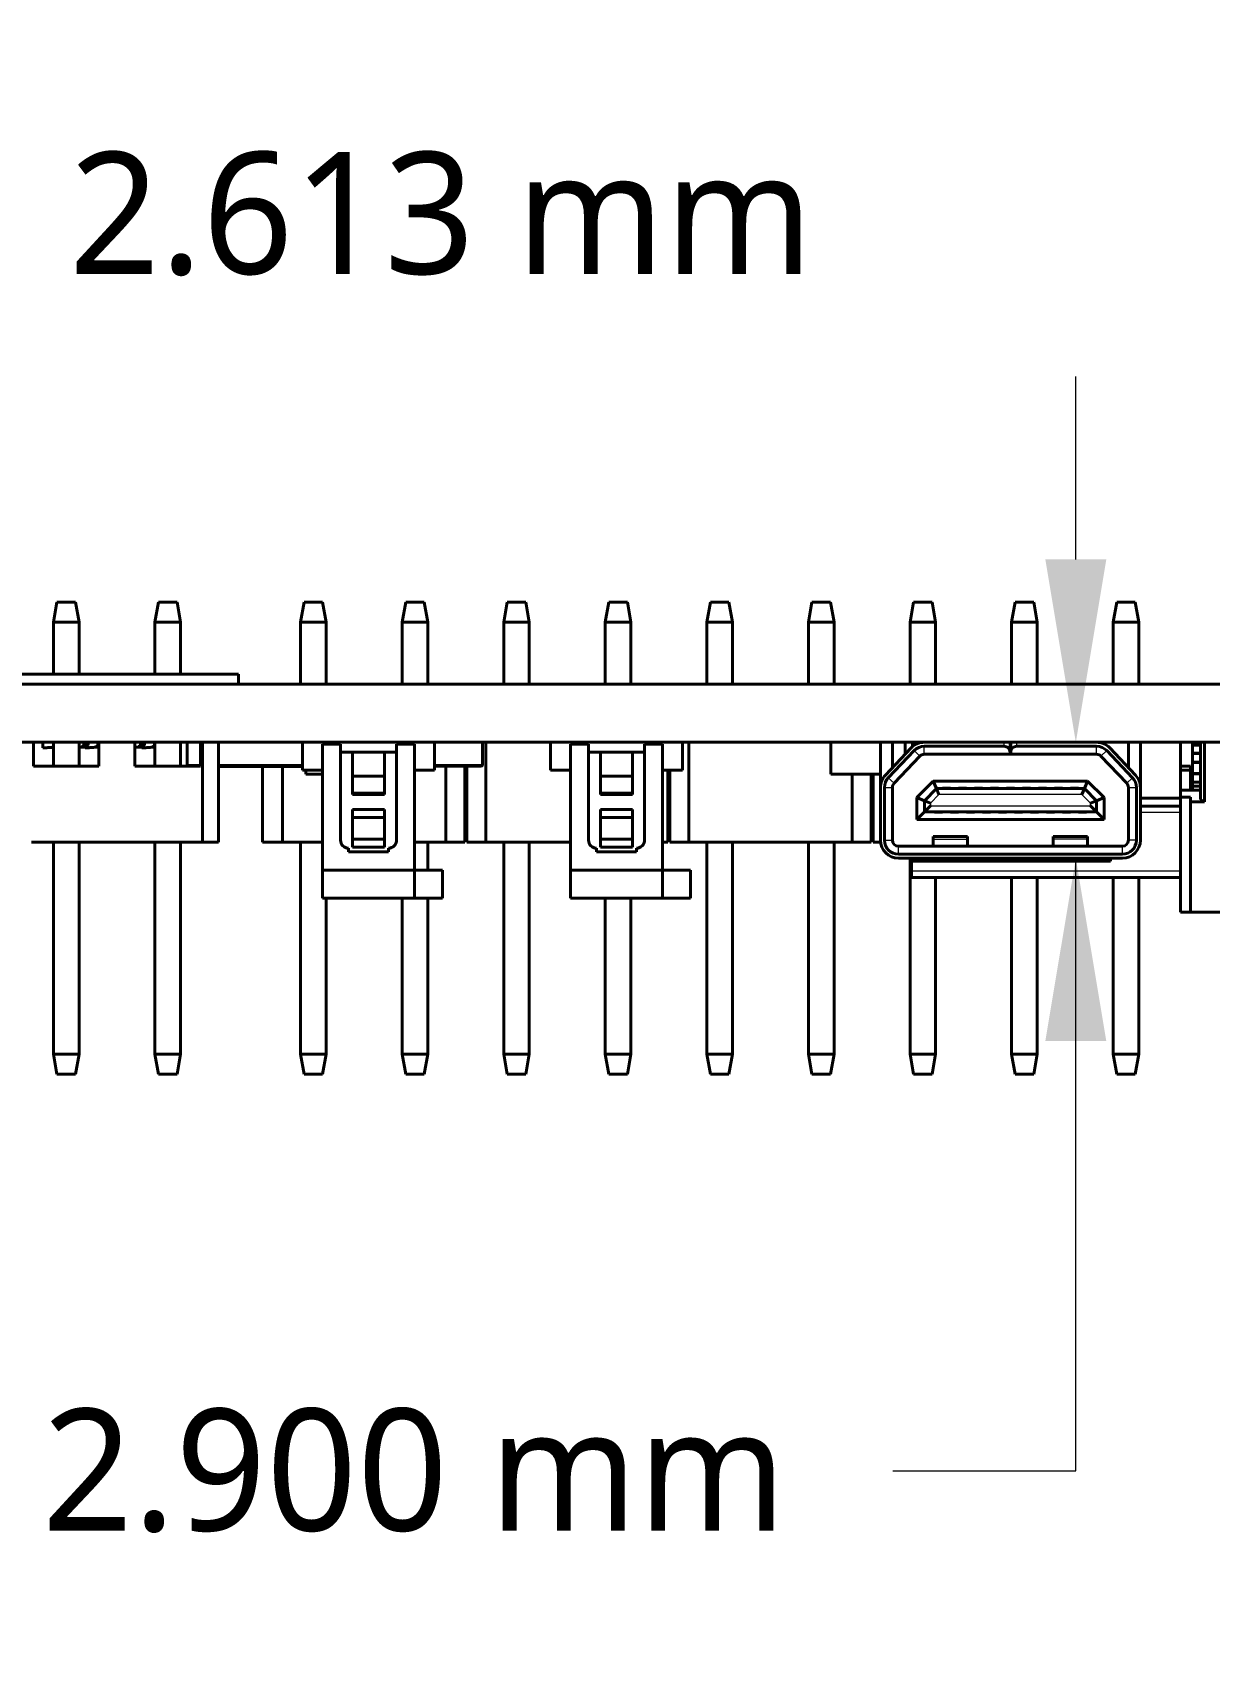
# Model space of a CAD drawing. Header units: inches. Extents: x 2.43 to 8.4, y 3.17 to 7.37.
# Drawn here: x 5.885 to 7.044, y 5.776 to 7.371 of the extents above; entities that cross this region are included whole.
import ezdxf

# ---------------------------------------------------------------- set-up
doc = ezdxf.new("R2010")
doc.units = ezdxf.units.IN
doc.header["$LTSCALE"] = 0.5
doc.header["$MEASUREMENT"] = 0
doc.header["$PDMODE"] = 33
doc.header["$PDSIZE"] = 0.03937
for name, color, linetype, lineweight in [('ANNOTATION_TEXT', 7, 'Continuous', 25), ('TANGENT_LINES', 7, 'Continuous', 15), ('Visible', 7, 'Continuous', 40)]:
    doc.layers.add(name, color=color, linetype=linetype, lineweight=lineweight)
doc.styles.add('Onshape-Standard-Dimension', font='')
doc.styles.get('Onshape-Standard-Dimension').set_extended_font_data('Noto Sans')
doc.dimstyles.new('Onshape-Standard$0', dxfattribs={"dimtxt": 0.12, "dimasz": 0.18, "dimexe": 0.08, "dimexo": 0.0625, "dimgap": 0.09, "dimtad": 0, "dimtih": 1, "dimtoh": 1, "dimdec": 3, "dimzin": 7, "dimdsep": 46, "dimtxsty": 'Onshape-Standard-Dimension', "dimcen": 0.09, "dimclrd": 7, "dimclre": 7, "dimclrt": 7, "dimadec": 1, "dimazin": 0, "dimtfac": 1, "dimtdec": 3, "dimtofl": 0, "dimtmove": 0, "dimatfit": 3, "dimfxl": 1, "dimtolj": 1, "dimtzin": 7, "dimlwd": 13, "dimlwe": 13, "dimarcsym": 1})

# ---------------------------------------------------------------- blocks, each defined once
blk = doc.blocks.new('*D6')
at = {"layer": 'ANNOTATION_TEXT', "color": 7, "lineweight": 13}
for p, q in [((6.9121, 6.8523), (6.9121, 7.0323)), ((6.8496, 6.6723), (6.8321, 6.6723)), ((6.8496, 6.5581), (6.8321, 6.5581)), ((6.9121, 5.9549), (6.9121, 6.5581)), ((6.7321, 5.9549), (6.9121, 5.9549))]:
    blk.add_line(p, q, dxfattribs=at)
at = {"layer": 'ANNOTATION_TEXT', "color": 7}
for points in [[(6.8821, 6.8523), (6.9421, 6.8523), (6.9121, 6.6723)], [(6.9421, 6.3781), (6.8821, 6.3781), (6.9121, 6.5581)]]:
    blk.add_solid(points, dxfattribs=at)
at = {"layer": 'Defpoints', "color": 0}
for p in [(6.9121, 6.6723), (6.9121, 6.5581), (6.9121, 6.5581)]:
    blk.add_point(p, dxfattribs=at)
at = {"layer": 'ANNOTATION_TEXT', "color": 7, "insert": (6.2607, 5.9549), "char_height": 0.12, "attachment_point": 5, "style": 'Onshape-Standard-Dimension'}
blk.add_mtext('\\A1;2.900 mm ', dxfattribs=at)
blk = doc.blocks.new('*D8')
at = {"layer": 'ANNOTATION_TEXT', "color": 7, "lineweight": 13}
for p, q in [((5.8159, 7.1923), (5.6359, 7.1923)), ((5.6359, 7.1923), (5.6359, 6.8323)), ((5.3506, 6.8323), (5.7159, 6.8323)), ((5.2252, 6.7294), (5.7159, 6.7294)), ((5.6359, 6.5494), (5.6359, 6.3694))]:
    blk.add_line(p, q, dxfattribs=at)
at = {"layer": 'ANNOTATION_TEXT', "color": 7}
for points in [[(5.6059, 7.0123), (5.6659, 7.0123), (5.6359, 6.8323)], [(5.6659, 6.5494), (5.6059, 6.5494), (5.6359, 6.7294)]]:
    blk.add_solid(points, dxfattribs=at)
at = {"layer": 'Defpoints', "color": 0}
for p in [(5.2881, 6.8323), (5.1627, 6.7294), (5.6359, 6.7294)]:
    blk.add_point(p, dxfattribs=at)
at = {"layer": 'ANNOTATION_TEXT', "color": 7, "insert": (6.2873, 7.1923), "char_height": 0.12, "attachment_point": 5, "style": 'Onshape-Standard-Dimension'}
blk.add_mtext('\\A1;2.613 mm ', dxfattribs=at)

msp = doc.modelspace()

# ---------------------------------------------------------------- linework, layer by layer
at = {"layer": 'TANGENT_LINES'}
for p, q in [((6.76286, 6.660509), (6.76286, 6.668383)), ((6.841424, 6.668383), (6.841424, 6.67232)), ((6.854022, 6.668383), (6.854022, 6.67232)), ((6.932585, 6.660509), (6.932585, 6.668383)), ((5.904123, 6.667425), (5.905597, 6.667425)), ((5.931962, 6.667425), (5.936138, 6.667425)), ((5.945881, 6.667425), (5.950057, 6.667425)), ((5.98764, 6.667425), (5.991816, 6.667425)), ((6.001559, 6.667425), (6.005597, 6.667425)), ((6.758574, 6.658667), (6.75286, 6.664084)), ((6.936871, 6.658667), (6.942585, 6.664084)), ((7.026821, 6.660497), (7.034695, 6.660497)), ((7.026821, 6.653706), (7.034695, 6.653706)), ((6.037137, 6.650273), (6.050479, 6.650273)), ((6.068195, 6.650273), (6.150872, 6.650273)), ((6.069851, 6.648501), (6.069851, 6.648698)), ((6.074973, 6.648501), (6.074973, 6.648698)), ((6.079715, 6.648501), (6.079715, 6.648698)), ((6.085994, 6.648501), (6.085994, 6.648698)), ((6.092255, 6.648501), (6.092255, 6.648698)), ((6.096932, 6.648501), (6.096932, 6.648698)), ((6.101841, 6.648501), (6.101841, 6.648698)), ((6.106496, 6.648501), (6.106496, 6.648698)), ((6.111042, 6.648501), (6.111042, 6.648698)), ((6.115474, 6.648501), (6.115474, 6.648698)), ((6.117084, 6.648501), (6.117084, 6.648698)), ((6.118745, 6.648501), (6.118745, 6.648698)), ((6.120545, 6.648501), (6.120545, 6.648698)), ((6.122476, 6.648501), (6.122476, 6.648698)), ((6.126444, 6.648501), (6.126444, 6.648698)), ((6.130426, 6.648501), (6.130426, 6.648698)), ((6.1346, 6.648501), (6.1346, 6.648698)), ((6.139154, 6.648501), (6.139154, 6.648698)), ((6.14136, 6.648501), (6.14136, 6.648698)), ((6.143705, 6.648501), (6.143705, 6.648698)), ((6.145855, 6.648501), (6.145855, 6.648698)), ((6.147373, 6.648501), (6.147373, 6.648698)), ((6.280794, 6.650273), (6.328038, 6.650273)), ((6.727487, 6.63732), (6.733201, 6.631903)), ((6.962245, 6.631903), (6.967959, 6.63732)), ((7.026821, 6.651737), (7.034695, 6.651737)), ((7.026821, 6.642682), (7.034695, 6.642682)), ((7.026821, 6.640714), (7.034695, 6.640714)), ((6.723707, 6.62784), (6.731581, 6.62784)), ((6.777351, 6.620745), (6.768983, 6.612295)), ((6.918094, 6.620745), (6.777351, 6.620745)), ((6.782424, 6.627045), (6.782424, 6.626651)), ((6.787379, 6.627045), (6.787379, 6.626651)), ((6.798172, 6.627045), (6.798172, 6.626651)), ((6.803127, 6.627045), (6.803127, 6.626651)), ((6.81392, 6.627045), (6.81392, 6.626651)), ((6.818875, 6.627045), (6.818875, 6.626651)), ((6.829668, 6.627045), (6.829668, 6.626651)), ((6.834623, 6.627045), (6.834623, 6.626651)), ((6.845416, 6.627045), (6.845416, 6.626651)), ((6.850371, 6.627045), (6.850371, 6.626651)), ((6.861164, 6.627045), (6.861164, 6.626651)), ((6.866119, 6.627045), (6.866119, 6.626651)), ((6.876912, 6.627045), (6.876912, 6.626651)), ((6.881867, 6.627045), (6.881867, 6.626651)), ((6.89266, 6.627045), (6.89266, 6.626651)), ((6.897615, 6.627045), (6.897615, 6.626651)), ((6.908408, 6.627045), (6.908408, 6.626651)), ((6.913363, 6.627045), (6.913363, 6.626651)), ((6.926463, 6.612295), (6.918094, 6.620745)), ((6.963865, 6.62784), (6.971739, 6.62784)), ((7.026821, 6.633923), (7.034695, 6.633923)), ((6.768983, 6.612295), (6.768983, 6.609722)), ((6.768983, 6.609722), (6.926463, 6.609722)), ((6.926463, 6.609722), (6.926463, 6.612295)), ((6.774512, 6.603481), (6.774512, 6.603816)), ((6.779467, 6.603481), (6.779467, 6.603816)), ((6.79026, 6.603481), (6.79026, 6.603816)), ((6.795215, 6.603481), (6.795215, 6.603816)), ((6.806008, 6.603481), (6.806008, 6.603816)), ((6.810963, 6.603481), (6.810963, 6.603816)), ((6.821756, 6.603481), (6.821756, 6.603816)), ((6.826711, 6.603481), (6.826711, 6.603816)), ((6.837504, 6.603481), (6.837504, 6.603816)), ((6.842459, 6.603481), (6.842459, 6.603816)), ((6.853252, 6.603481), (6.853252, 6.603816)), ((6.858208, 6.603481), (6.858208, 6.603816)), ((6.869001, 6.603481), (6.869001, 6.603816)), ((6.873956, 6.603481), (6.873956, 6.603816)), ((6.884749, 6.603481), (6.884749, 6.603816)), ((6.889704, 6.603481), (6.889704, 6.603816)), ((6.900497, 6.603481), (6.900497, 6.603816)), ((6.905452, 6.603481), (6.905452, 6.603816)), ((6.916245, 6.603481), (6.916245, 6.603816)), ((6.9212, 6.603481), (6.9212, 6.603816)), ((7.015046, 6.603112), (6.975676, 6.603112)), ((6.723707, 6.575863), (6.731581, 6.575863)), ((6.771795, 6.576844), (6.805541, 6.576844)), ((6.923651, 6.576844), (6.889905, 6.576844)), ((6.971739, 6.575863), (6.963865, 6.575863)), ((6.737487, 6.562084), (6.737487, 6.569958)), ((6.957959, 6.562084), (6.957959, 6.569958)), ((7.015046, 6.545466), (6.750282, 6.545466))]:
    msp.add_line(p, q, dxfattribs=at)
at = {"layer": 'Visible'}
for p, q in [((5.909068, 6.810115), (5.905597, 6.79043)), ((5.909068, 6.810115), (5.927323, 6.810115)), ((5.927323, 6.810115), (5.930794, 6.79043)), ((6.009068, 6.810115), (6.005597, 6.79043)), ((6.009068, 6.810115), (6.027323, 6.810115)), ((6.027323, 6.810115), (6.030794, 6.79043)), ((6.152375, 6.810115), (6.148904, 6.79043)), ((6.152375, 6.810115), (6.17063, 6.810115)), ((6.17063, 6.810115), (6.174101, 6.79043)), ((6.252375, 6.810115), (6.248904, 6.79043)), ((6.252375, 6.810115), (6.27063, 6.810115)), ((6.27063, 6.810115), (6.274101, 6.79043)), ((6.352375, 6.810115), (6.348904, 6.79043)), ((6.352375, 6.810115), (6.37063, 6.810115)), ((6.37063, 6.810115), (6.374101, 6.79043)), ((6.452375, 6.810115), (6.448904, 6.79043)), ((6.452375, 6.810115), (6.47063, 6.810115)), ((6.47063, 6.810115), (6.474101, 6.79043)), ((6.552375, 6.810115), (6.548904, 6.79043)), ((6.552375, 6.810115), (6.57063, 6.810115)), ((6.57063, 6.810115), (6.574101, 6.79043)), ((6.652375, 6.810115), (6.648904, 6.79043)), ((6.652375, 6.810115), (6.67063, 6.810115)), ((6.67063, 6.810115), (6.674101, 6.79043)), ((6.752375, 6.810115), (6.748904, 6.79043)), ((6.752375, 6.810115), (6.77063, 6.810115)), ((6.77063, 6.810115), (6.774101, 6.79043)), ((6.852375, 6.810115), (6.848904, 6.79043)), ((6.852375, 6.810115), (6.87063, 6.810115)), ((6.87063, 6.810115), (6.874101, 6.79043)), ((6.952375, 6.810115), (6.948904, 6.79043)), ((6.952375, 6.810115), (6.97063, 6.810115)), ((6.97063, 6.810115), (6.974101, 6.79043)), ((5.905597, 6.79043), (5.930794, 6.79043)), ((5.905597, 6.79043), (5.905597, 6.739249)), ((5.930794, 6.79043), (5.930794, 6.739249)), ((6.005597, 6.79043), (6.030794, 6.79043)), ((6.005597, 6.79043), (6.005597, 6.739249)), ((6.030794, 6.79043), (6.030794, 6.739249)), ((6.148904, 6.79043), (6.148904, 6.729407)), ((6.148904, 6.79043), (6.174101, 6.79043)), ((6.174101, 6.79043), (6.174101, 6.729407)), ((6.248904, 6.79043), (6.248904, 6.729407)), ((6.248904, 6.79043), (6.274101, 6.79043)), ((6.274101, 6.79043), (6.274101, 6.729407)), ((6.348904, 6.79043), (6.348904, 6.729407)), ((6.348904, 6.79043), (6.374101, 6.79043)), ((6.374101, 6.79043), (6.374101, 6.729407)), ((6.448904, 6.79043), (6.448904, 6.729407)), ((6.448904, 6.79043), (6.474101, 6.79043)), ((6.474101, 6.79043), (6.474101, 6.729407)), ((6.548904, 6.79043), (6.548904, 6.729407)), ((6.548904, 6.79043), (6.574101, 6.79043)), ((6.574101, 6.79043), (6.574101, 6.729407)), ((6.648904, 6.79043), (6.648904, 6.729407)), ((6.648904, 6.79043), (6.674101, 6.79043)), ((6.674101, 6.79043), (6.674101, 6.729407)), ((6.748904, 6.79043), (6.748904, 6.729407)), ((6.748904, 6.79043), (6.774101, 6.79043)), ((6.774101, 6.79043), (6.774101, 6.729407)), ((6.848904, 6.79043), (6.848904, 6.729407)), ((6.848904, 6.79043), (6.874101, 6.79043)), ((6.874101, 6.79043), (6.874101, 6.729407)), ((6.948904, 6.79043), (6.948904, 6.729407)), ((6.948904, 6.79043), (6.974101, 6.79043)), ((6.974101, 6.79043), (6.974101, 6.729407)), ((6.08788, 6.739249), (5.85166, 6.739249)), ((6.08788, 6.729407), (6.08788, 6.739249)), ((8.27292, 6.729407), (5.162683, 6.729407)), ((6.76286, 6.67232), (5.162683, 6.67232)), ((5.885912, 6.648698), (5.885912, 6.67232)), ((5.895159, 6.666873), (5.895159, 6.67232)), ((5.905597, 6.67232), (5.905597, 6.648698)), ((5.930794, 6.67232), (5.930794, 6.648698)), ((5.935525, 6.669367), (5.935525, 6.67232)), ((5.935525, 6.669367), (5.939701, 6.669367)), ((5.939701, 6.669367), (5.939701, 6.67232)), ((5.949444, 6.669367), (5.949444, 6.67232)), ((5.949444, 6.669367), (5.950479, 6.669367)), ((5.950479, 6.648698), (5.950479, 6.67232)), ((5.985912, 6.648698), (5.985912, 6.67232)), ((5.991203, 6.669367), (5.991203, 6.67232)), ((5.991203, 6.669367), (5.995378, 6.669367)), ((5.995378, 6.669367), (5.995378, 6.67232)), ((6.005122, 6.669367), (6.005122, 6.67232)), ((6.005122, 6.669367), (6.005597, 6.669367)), ((6.005597, 6.67232), (6.005597, 6.648698)), ((6.030794, 6.67232), (6.030794, 6.648698)), ((6.037137, 6.648698), (6.037137, 6.67232)), ((6.050479, 6.648698), (6.050479, 6.67232)), ((6.052447, 6.67232), (6.052447, 6.573895)), ((6.068195, 6.67232), (6.068195, 6.573895)), ((6.150872, 6.644761), (6.150872, 6.67232)), ((6.170557, 6.670352), (6.188274, 6.670352)), ((6.170557, 6.546336), (6.170557, 6.670352)), ((6.188274, 6.670352), (6.188274, 6.575863)), ((6.243392, 6.670352), (6.261109, 6.670352)), ((6.243392, 6.575863), (6.243392, 6.670352)), ((6.261109, 6.546336), (6.261109, 6.670352)), ((6.280794, 6.644761), (6.280794, 6.67232)), ((6.280794, 6.644761), (6.280794, 6.67232)), ((6.328038, 6.650273), (6.328038, 6.67232)), ((6.331187, 6.67232), (6.331187, 6.573895)), ((6.394967, 6.644761), (6.394967, 6.67232)), ((6.414652, 6.670352), (6.432368, 6.670352)), ((6.414652, 6.546336), (6.414652, 6.670352)), ((6.432368, 6.670352), (6.432368, 6.575863)), ((6.487487, 6.670352), (6.505203, 6.670352)), ((6.487487, 6.575863), (6.487487, 6.670352)), ((6.491817, 6.67232), (6.491817, 6.670352)), ((6.505203, 6.546336), (6.505203, 6.670352)), ((6.524888, 6.644761), (6.524888, 6.67232)), ((6.524888, 6.644761), (6.524888, 6.67232)), ((6.531187, 6.67232), (6.531187, 6.573895)), ((6.670888, 6.640824), (6.670888, 6.67232)), ((6.71977, 6.62784), (6.71977, 6.67232)), ((6.731581, 6.647361), (6.731581, 6.67232)), ((6.744014, 6.660475), (6.744014, 6.67232)), ((6.751266, 6.67232), (6.751266, 6.668)), ((6.841424, 6.67232), (6.76286, 6.67232)), ((6.76286, 6.668383), (6.841424, 6.668383)), ((6.847329, 6.67232), (6.841424, 6.67232)), ((6.847329, 6.662478), (6.847329, 6.67232)), ((6.848117, 6.67232), (6.847329, 6.67232)), ((6.848117, 6.662478), (6.848117, 6.67232)), ((6.854022, 6.67232), (6.848117, 6.67232)), ((6.932585, 6.67232), (6.854022, 6.67232)), ((6.854022, 6.668383), (6.932585, 6.668383)), ((7.290419, 6.67232), (6.932585, 6.67232)), ((6.963865, 6.647361), (6.963865, 6.67232)), ((6.975676, 6.62784), (6.975676, 6.67232)), ((7.015046, 6.67232), (7.015046, 6.648686)), ((7.026821, 6.67232), (7.026821, 6.669356)), ((7.026821, 6.669356), (7.026821, 6.661482)), ((7.026821, 6.669356), (7.034695, 6.669356)), ((7.034695, 6.67232), (7.034695, 6.669356)), ((7.034695, 6.669356), (7.034695, 6.661482)), ((7.034731, 6.615972), (7.034731, 6.67232)), ((7.038668, 6.67232), (7.038668, 6.613699)), ((5.904123, 6.667425), (5.895159, 6.666873)), ((5.895159, 6.666873), (5.899334, 6.666873)), ((5.899334, 6.666873), (5.905597, 6.667259)), ((5.930794, 6.667096), (5.936138, 6.667425)), ((5.931962, 6.667425), (5.930794, 6.667353)), ((5.936917, 6.666873), (5.936917, 6.667546)), ((5.945881, 6.667425), (5.936917, 6.666873)), ((5.936917, 6.666873), (5.941093, 6.666873)), ((5.941093, 6.666873), (5.950057, 6.667425)), ((5.985912, 6.667061), (5.991816, 6.667425)), ((5.98764, 6.667425), (5.985912, 6.667319)), ((5.992595, 6.666873), (5.992595, 6.667546)), ((6.001559, 6.667425), (5.992595, 6.666873)), ((5.992595, 6.666873), (5.99677, 6.666873)), ((5.99677, 6.666873), (6.005597, 6.667417)), ((6.188274, 6.662478), (6.243392, 6.662478)), ((6.231581, 6.662478), (6.200085, 6.662478)), ((6.200085, 6.638856), (6.200085, 6.662478)), ((6.231581, 6.662478), (6.231581, 6.638856)), ((6.432368, 6.662478), (6.487487, 6.662478)), ((6.475676, 6.662478), (6.444179, 6.662478)), ((6.444179, 6.638856), (6.444179, 6.662478)), ((6.475676, 6.662478), (6.475676, 6.638856)), ((6.750003, 6.666793), (6.72463, 6.640029)), ((6.727487, 6.63732), (6.75286, 6.664084)), ((6.758574, 6.658667), (6.733201, 6.631903)), ((6.847329, 6.660509), (6.76286, 6.660509)), ((6.847329, 6.662478), (6.847329, 6.660509)), ((6.848117, 6.660509), (6.847329, 6.660509)), ((6.848117, 6.660509), (6.848117, 6.662478)), ((6.932585, 6.660509), (6.848117, 6.660509)), ((6.962245, 6.631903), (6.936871, 6.658667)), ((6.942585, 6.664084), (6.967959, 6.63732)), ((6.970816, 6.640029), (6.945442, 6.666793)), ((7.026821, 6.661482), (7.034695, 6.661482)), ((7.026821, 6.661482), (7.026821, 6.660497)), ((7.026821, 6.653706), (7.026821, 6.660497)), ((7.026821, 6.652722), (7.026821, 6.653706)), ((7.026821, 6.652722), (7.026821, 6.651737)), ((7.026821, 6.652721), (7.034695, 6.652721)), ((7.034695, 6.661482), (7.034695, 6.660497)), ((7.034695, 6.653706), (7.034695, 6.660497)), ((7.034695, 6.652722), (7.034695, 6.653706)), ((7.034695, 6.652722), (7.034695, 6.651737)), ((5.885912, 6.648698), (5.950479, 6.648698)), ((5.985912, 6.648698), (6.050479, 6.648698)), ((6.150872, 6.648698), (6.068195, 6.648698)), ((6.069851, 6.648501), (6.068361, 6.648501)), ((6.074973, 6.648501), (6.069851, 6.648501)), ((6.079715, 6.648501), (6.074973, 6.648501)), ((6.085994, 6.648501), (6.079715, 6.648501)), ((6.092255, 6.648501), (6.085994, 6.648501)), ((6.096932, 6.648501), (6.092255, 6.648501)), ((6.101838, 6.648501), (6.096932, 6.648501)), ((6.106496, 6.648501), (6.101838, 6.648501)), ((6.111041, 6.648501), (6.106496, 6.648501)), ((6.115474, 6.648501), (6.111041, 6.648501)), ((6.111502, 6.648501), (6.111502, 6.573895)), ((6.117079, 6.648501), (6.115474, 6.648501)), ((6.118743, 6.648501), (6.117079, 6.648501)), ((6.120544, 6.648501), (6.118743, 6.648501)), ((6.122476, 6.648501), (6.120544, 6.648501)), ((6.126444, 6.648501), (6.122476, 6.648501)), ((6.130426, 6.648501), (6.126444, 6.648501)), ((6.1346, 6.648501), (6.130426, 6.648501)), ((6.131187, 6.648501), (6.131187, 6.573895)), ((6.139154, 6.648501), (6.1346, 6.648501)), ((6.14136, 6.648501), (6.139154, 6.648501)), ((6.143705, 6.648501), (6.14136, 6.648501)), ((6.145856, 6.648501), (6.143705, 6.648501)), ((6.147373, 6.648501), (6.145856, 6.648501)), ((6.151509, 6.648501), (6.147373, 6.648501)), ((6.170557, 6.644761), (6.150872, 6.644761)), ((6.153955, 6.640824), (6.153955, 6.644761)), ((6.170557, 6.640824), (6.153955, 6.640824)), ((6.231581, 6.638856), (6.200085, 6.638856)), ((6.200085, 6.638856), (6.200085, 6.62216)), ((6.231581, 6.62216), (6.231581, 6.638856)), ((6.261109, 6.644761), (6.280794, 6.644761)), ((6.261109, 6.644761), (6.280794, 6.644761)), ((6.326463, 6.648698), (6.280794, 6.648698)), ((6.291817, 6.648698), (6.291817, 6.573895)), ((6.310518, 6.648698), (6.310518, 6.573895)), ((6.312487, 6.573895), (6.312487, 6.648698)), ((6.414652, 6.644761), (6.394967, 6.644761)), ((6.475676, 6.638856), (6.444179, 6.638856)), ((6.444179, 6.638856), (6.444179, 6.62216)), ((6.475676, 6.62216), (6.475676, 6.638856)), ((6.505203, 6.644761), (6.524888, 6.644761)), ((6.505203, 6.644761), (6.524888, 6.644761)), ((6.510518, 6.644761), (6.510518, 6.573895)), ((6.512487, 6.573895), (6.512487, 6.644761)), ((6.71977, 6.640824), (6.670888, 6.640824)), ((6.691817, 6.640824), (6.691817, 6.573895)), ((6.710518, 6.640824), (6.710518, 6.573895)), ((6.712487, 6.573895), (6.712487, 6.640824)), ((7.015046, 6.644749), (7.015046, 6.648686)), ((7.015046, 6.648686), (7.024888, 6.648686)), ((7.024888, 6.644749), (7.015046, 6.644749)), ((7.015046, 6.644749), (7.015046, 6.625064)), ((7.024888, 6.648686), (7.024888, 6.644749)), ((7.024888, 6.644749), (7.024888, 6.625064)), ((7.026821, 6.651737), (7.026821, 6.642682)), ((7.026821, 6.641698), (7.026821, 6.642682)), ((7.026821, 6.641698), (7.034695, 6.641698)), ((7.026821, 6.640714), (7.026821, 6.641698)), ((7.026821, 6.633923), (7.026821, 6.640714)), ((7.034695, 6.651737), (7.034695, 6.642682)), ((7.034695, 6.641698), (7.034695, 6.642682)), ((7.034695, 6.640714), (7.034695, 6.641698)), ((7.034695, 6.633923), (7.034695, 6.640714)), ((6.200085, 6.620848), (6.200085, 6.62216)), ((6.200085, 6.62216), (6.231581, 6.62216)), ((6.231581, 6.620848), (6.200085, 6.620848)), ((6.231581, 6.62216), (6.231581, 6.620848)), ((6.444179, 6.620848), (6.444179, 6.62216)), ((6.444179, 6.62216), (6.475676, 6.62216)), ((6.475676, 6.620848), (6.444179, 6.620848)), ((6.475676, 6.62216), (6.475676, 6.620848)), ((6.71977, 6.62784), (6.71977, 6.575863)), ((6.723707, 6.575863), (6.723707, 6.62784)), ((6.731581, 6.62784), (6.731581, 6.575863)), ((6.755597, 6.617801), (6.771768, 6.634131)), ((6.763077, 6.614724), (6.774888, 6.626651)), ((6.771768, 6.634131), (6.923677, 6.634131)), ((6.771768, 6.634131), (6.774888, 6.626651)), ((6.774888, 6.626651), (6.920557, 6.626651)), ((6.774888, 6.626651), (6.777351, 6.620745)), ((6.780964, 6.627045), (6.782424, 6.627045)), ((6.780964, 6.627045), (6.780964, 6.626651)), ((6.782424, 6.627045), (6.782539, 6.627045)), ((6.782539, 6.627045), (6.782539, 6.626651)), ((6.782539, 6.627045), (6.787264, 6.627045)), ((6.787264, 6.627045), (6.787264, 6.626651)), ((6.787264, 6.627045), (6.787379, 6.627045)), ((6.787379, 6.627045), (6.788838, 6.627045)), ((6.788838, 6.627045), (6.788838, 6.626651)), ((6.796712, 6.627045), (6.798172, 6.627045)), ((6.796712, 6.627045), (6.796712, 6.626651)), ((6.798172, 6.627045), (6.798287, 6.627045)), ((6.798287, 6.627045), (6.803012, 6.627045)), ((6.798287, 6.627045), (6.798287, 6.626651)), ((6.803012, 6.627045), (6.803012, 6.626651)), ((6.803012, 6.627045), (6.803127, 6.627045)), ((6.803127, 6.627045), (6.804586, 6.627045)), ((6.804586, 6.627045), (6.804586, 6.626651)), ((6.81246, 6.627045), (6.81392, 6.627045)), ((6.81246, 6.627045), (6.81246, 6.626651)), ((6.81392, 6.627045), (6.814035, 6.627045)), ((6.814035, 6.627045), (6.81876, 6.627045)), ((6.814035, 6.627045), (6.814035, 6.626651)), ((6.81876, 6.627045), (6.81876, 6.626651)), ((6.81876, 6.627045), (6.818875, 6.627045)), ((6.818875, 6.627045), (6.820334, 6.627045)), ((6.820334, 6.627045), (6.820334, 6.626651)), ((6.828208, 6.627045), (6.829668, 6.627045)), ((6.828208, 6.627045), (6.828208, 6.626651)), ((6.829668, 6.627045), (6.829783, 6.627045)), ((6.829783, 6.627045), (6.834508, 6.627045)), ((6.829783, 6.627045), (6.829783, 6.626651)), ((6.834508, 6.627045), (6.834508, 6.626651)), ((6.834508, 6.627045), (6.834623, 6.627045)), ((6.834623, 6.627045), (6.836083, 6.627045)), ((6.836083, 6.627045), (6.836083, 6.626651)), ((6.843957, 6.627045), (6.845416, 6.627045)), ((6.843957, 6.627045), (6.843957, 6.626651)), ((6.845416, 6.627045), (6.845531, 6.627045)), ((6.845531, 6.627045), (6.850256, 6.627045)), ((6.845531, 6.627045), (6.845531, 6.626651)), ((6.850256, 6.627045), (6.850256, 6.626651)), ((6.850256, 6.627045), (6.850371, 6.627045)), ((6.850371, 6.627045), (6.851831, 6.627045)), ((6.851831, 6.627045), (6.851831, 6.626651)), ((6.859705, 6.627045), (6.861164, 6.627045)), ((6.859705, 6.627045), (6.859705, 6.626651)), ((6.861164, 6.627045), (6.861279, 6.627045)), ((6.861279, 6.627045), (6.866004, 6.627045)), ((6.861279, 6.627045), (6.861279, 6.626651)), ((6.866004, 6.627045), (6.866004, 6.626651)), ((6.866004, 6.627045), (6.866119, 6.627045)), ((6.866119, 6.627045), (6.867579, 6.627045)), ((6.867579, 6.627045), (6.867579, 6.626651)), ((6.875453, 6.627045), (6.876912, 6.627045)), ((6.875453, 6.627045), (6.875453, 6.626651)), ((6.876912, 6.627045), (6.877027, 6.627045)), ((6.877027, 6.627045), (6.877027, 6.626651)), ((6.877027, 6.627045), (6.881752, 6.627045)), ((6.881752, 6.627045), (6.881752, 6.626651)), ((6.881752, 6.627045), (6.881867, 6.627045)), ((6.881867, 6.627045), (6.883327, 6.627045)), ((6.883327, 6.627045), (6.883327, 6.626651)), ((6.891201, 6.627045), (6.89266, 6.627045)), ((6.891201, 6.627045), (6.891201, 6.626651)), ((6.89266, 6.627045), (6.892775, 6.627045)), ((6.892775, 6.627045), (6.8975, 6.627045)), ((6.892775, 6.627045), (6.892775, 6.626651)), ((6.8975, 6.627045), (6.8975, 6.626651)), ((6.8975, 6.627045), (6.897615, 6.627045)), ((6.897615, 6.627045), (6.899075, 6.627045)), ((6.899075, 6.627045), (6.899075, 6.626651)), ((6.906949, 6.627045), (6.908408, 6.627045)), ((6.906949, 6.627045), (6.906949, 6.626651)), ((6.908408, 6.627045), (6.908523, 6.627045)), ((6.908523, 6.627045), (6.913248, 6.627045)), ((6.908523, 6.627045), (6.908523, 6.626651)), ((6.913248, 6.627045), (6.913248, 6.626651)), ((6.913248, 6.627045), (6.913363, 6.627045)), ((6.913363, 6.627045), (6.914823, 6.627045)), ((6.914823, 6.627045), (6.914823, 6.626651)), ((6.920557, 6.626651), (6.918094, 6.620745)), ((6.923677, 6.634131), (6.920557, 6.626651)), ((6.920557, 6.626651), (6.932368, 6.614724)), ((6.923677, 6.634131), (6.939849, 6.617801)), ((6.963865, 6.575863), (6.963865, 6.62784)), ((6.971739, 6.62784), (6.971739, 6.575863)), ((6.975676, 6.575863), (6.975676, 6.62784)), ((7.024888, 6.625064), (7.015046, 6.625064)), ((7.015046, 6.625064), (7.015046, 6.618245)), ((7.026821, 6.625064), (7.024888, 6.625064)), ((7.026821, 6.632938), (7.026821, 6.633923)), ((7.026821, 6.632938), (7.026821, 6.629001)), ((7.026821, 6.632938), (7.034695, 6.632938)), ((7.026821, 6.629001), (7.026821, 6.625064)), ((7.026821, 6.629001), (7.034695, 6.629001)), ((7.026821, 6.625064), (7.034695, 6.625064)), ((7.034695, 6.632938), (7.034695, 6.633923)), ((7.034695, 6.632938), (7.034695, 6.629001)), ((7.034695, 6.629001), (7.034695, 6.625064)), ((7.034731, 6.625064), (7.034695, 6.625064)), ((6.200085, 6.606178), (6.231581, 6.606178)), ((6.200085, 6.598304), (6.200085, 6.606178)), ((6.231581, 6.606178), (6.231581, 6.598304)), ((6.444179, 6.606178), (6.475676, 6.606178)), ((6.444179, 6.598304), (6.444179, 6.606178)), ((6.475676, 6.606178), (6.475676, 6.598304)), ((6.755597, 6.596336), (6.755597, 6.617801)), ((6.755597, 6.617801), (6.763077, 6.614724)), ((6.763077, 6.603816), (6.763077, 6.614724)), ((6.763077, 6.614724), (6.768983, 6.612295)), ((6.768983, 6.609722), (6.763077, 6.603816)), ((6.926463, 6.612295), (6.932368, 6.614724)), ((6.926463, 6.609722), (6.932368, 6.603816)), ((6.939849, 6.617801), (6.932368, 6.614724)), ((6.932368, 6.614724), (6.932368, 6.603816)), ((6.939849, 6.617801), (6.939849, 6.596336)), ((7.015046, 6.617202), (6.975676, 6.617202)), ((7.015046, 6.609328), (6.975676, 6.609328)), ((7.015046, 6.618245), (7.015046, 6.504997)), ((7.015046, 6.618245), (7.024888, 6.618245)), ((7.024888, 6.613699), (7.024888, 6.618245)), ((7.038668, 6.613699), (7.024888, 6.613699)), ((7.024888, 6.613699), (7.024888, 6.504997)), ((7.038668, 6.613699), (7.034731, 6.615972)), ((6.231581, 6.598304), (6.200085, 6.598304)), ((6.200085, 6.598304), (6.200085, 6.577045)), ((6.231581, 6.577045), (6.231581, 6.598304)), ((6.475676, 6.598304), (6.444179, 6.598304)), ((6.444179, 6.598304), (6.444179, 6.577045)), ((6.475676, 6.577045), (6.475676, 6.598304)), ((6.755597, 6.596336), (6.763077, 6.603816)), ((6.939849, 6.596336), (6.755597, 6.596336)), ((6.932368, 6.603816), (6.763077, 6.603816)), ((6.773053, 6.603472), (6.773053, 6.603816)), ((6.773053, 6.603421), (6.773053, 6.603472)), ((6.773053, 6.603421), (6.780927, 6.603421)), ((6.774628, 6.603589), (6.774628, 6.603816)), ((6.774628, 6.603589), (6.779352, 6.603589)), ((6.774628, 6.603483), (6.774628, 6.603589)), ((6.779352, 6.603589), (6.779352, 6.603816)), ((6.779352, 6.603589), (6.779352, 6.603483)), ((6.780927, 6.603472), (6.780927, 6.603816)), ((6.780927, 6.603472), (6.780927, 6.603421)), ((6.788801, 6.603472), (6.788801, 6.603816)), ((6.788801, 6.603421), (6.788801, 6.603472)), ((6.788801, 6.603421), (6.796675, 6.603421)), ((6.790376, 6.603589), (6.790376, 6.603816)), ((6.790376, 6.603589), (6.7951, 6.603589)), ((6.790376, 6.603483), (6.790376, 6.603589)), ((6.7951, 6.603589), (6.7951, 6.603816)), ((6.7951, 6.603589), (6.7951, 6.603483)), ((6.796675, 6.603472), (6.796675, 6.603816)), ((6.796675, 6.603472), (6.796675, 6.603421)), ((6.804549, 6.603472), (6.804549, 6.603816)), ((6.804549, 6.603421), (6.804549, 6.603472)), ((6.804549, 6.603421), (6.812423, 6.603421)), ((6.806124, 6.603589), (6.806124, 6.603816)), ((6.806124, 6.603589), (6.810848, 6.603589)), ((6.806124, 6.603483), (6.806124, 6.603589)), ((6.810848, 6.603589), (6.810848, 6.603816)), ((6.810848, 6.603589), (6.810848, 6.603483)), ((6.812423, 6.603472), (6.812423, 6.603816)), ((6.812423, 6.603472), (6.812423, 6.603421)), ((6.820297, 6.603472), (6.820297, 6.603816)), ((6.820297, 6.603421), (6.820297, 6.603472)), ((6.820297, 6.603421), (6.828171, 6.603421)), ((6.821872, 6.603589), (6.821872, 6.603816)), ((6.821872, 6.603589), (6.826596, 6.603589)), ((6.821872, 6.603483), (6.821872, 6.603589)), ((6.826596, 6.603589), (6.826596, 6.603816)), ((6.826596, 6.603589), (6.826596, 6.603483)), ((6.828171, 6.603472), (6.828171, 6.603816)), ((6.828171, 6.603472), (6.828171, 6.603421)), ((6.836045, 6.603472), (6.836045, 6.603816)), ((6.836045, 6.603421), (6.836045, 6.603472)), ((6.836045, 6.603421), (6.843919, 6.603421)), ((6.83762, 6.603589), (6.83762, 6.603816)), ((6.83762, 6.603589), (6.842344, 6.603589)), ((6.83762, 6.603483), (6.83762, 6.603589)), ((6.842344, 6.603589), (6.842344, 6.603816)), ((6.842344, 6.603589), (6.842344, 6.603483)), ((6.843919, 6.603472), (6.843919, 6.603816)), ((6.843919, 6.603472), (6.843919, 6.603421)), ((6.851793, 6.603472), (6.851793, 6.603816)), ((6.851793, 6.603421), (6.851793, 6.603472)), ((6.851793, 6.603421), (6.859667, 6.603421)), ((6.853368, 6.603589), (6.853368, 6.603816)), ((6.853368, 6.603589), (6.858092, 6.603589)), ((6.853368, 6.603483), (6.853368, 6.603589)), ((6.858092, 6.603589), (6.858092, 6.603816)), ((6.858092, 6.603589), (6.858092, 6.603483)), ((6.859667, 6.603472), (6.859667, 6.603816)), ((6.859667, 6.603472), (6.859667, 6.603421)), ((6.867541, 6.603472), (6.867541, 6.603816)), ((6.867541, 6.603421), (6.867541, 6.603472)), ((6.867541, 6.603421), (6.875415, 6.603421)), ((6.869116, 6.603589), (6.869116, 6.603816)), ((6.869116, 6.603589), (6.87384, 6.603589)), ((6.869116, 6.603483), (6.869116, 6.603589)), ((6.87384, 6.603589), (6.87384, 6.603816)), ((6.87384, 6.603589), (6.87384, 6.603483)), ((6.875415, 6.603472), (6.875415, 6.603816)), ((6.875415, 6.603472), (6.875415, 6.603421)), ((6.883289, 6.603472), (6.883289, 6.603816)), ((6.883289, 6.603421), (6.883289, 6.603472)), ((6.883289, 6.603421), (6.891163, 6.603421)), ((6.884864, 6.603589), (6.884864, 6.603816)), ((6.884864, 6.603589), (6.889588, 6.603589)), ((6.884864, 6.603483), (6.884864, 6.603589)), ((6.889588, 6.603589), (6.889588, 6.603816)), ((6.889588, 6.603589), (6.889588, 6.603483)), ((6.891163, 6.603472), (6.891163, 6.603816)), ((6.891163, 6.603472), (6.891163, 6.603421)), ((6.899037, 6.603472), (6.899037, 6.603816)), ((6.899037, 6.603421), (6.899037, 6.603472)), ((6.899037, 6.603421), (6.906911, 6.603421)), ((6.900612, 6.603589), (6.900612, 6.603816)), ((6.900612, 6.603589), (6.905336, 6.603589)), ((6.900612, 6.603483), (6.900612, 6.603589)), ((6.905336, 6.603589), (6.905336, 6.603816)), ((6.905336, 6.603589), (6.905336, 6.603483)), ((6.906911, 6.603472), (6.906911, 6.603816)), ((6.906911, 6.603472), (6.906911, 6.603421)), ((6.914785, 6.603472), (6.914785, 6.603816)), ((6.914785, 6.603421), (6.914785, 6.603472)), ((6.914785, 6.603421), (6.922659, 6.603421)), ((6.91636, 6.603589), (6.91636, 6.603816)), ((6.91636, 6.603589), (6.921084, 6.603589)), ((6.91636, 6.603483), (6.91636, 6.603589)), ((6.921084, 6.603589), (6.921084, 6.603816)), ((6.921084, 6.603589), (6.921084, 6.603483)), ((6.922659, 6.603472), (6.922659, 6.603816)), ((6.922659, 6.603472), (6.922659, 6.603421)), ((6.939849, 6.596336), (6.932368, 6.603816)), ((6.052447, 6.573895), (5.883943, 6.573895)), ((5.905597, 6.365234), (5.905597, 6.573895)), ((5.930794, 6.365234), (5.930794, 6.573895)), ((6.005597, 6.365234), (6.005597, 6.573895)), ((6.030794, 6.365234), (6.030794, 6.573895)), ((6.068195, 6.573895), (6.052447, 6.573895)), ((6.131187, 6.573895), (6.111502, 6.573895)), ((6.170557, 6.573895), (6.131187, 6.573895)), ((6.148904, 6.365234), (6.148904, 6.573895)), ((6.200085, 6.569171), (6.200085, 6.577045)), ((6.200085, 6.577045), (6.231581, 6.577045)), ((6.231581, 6.577045), (6.231581, 6.569171)), ((6.291817, 6.573895), (6.261109, 6.573895)), ((6.274101, 6.546336), (6.274101, 6.573895)), ((6.310518, 6.573895), (6.291817, 6.573895)), ((6.331187, 6.573895), (6.312487, 6.573895)), ((6.414652, 6.573895), (6.331187, 6.573895)), ((6.348904, 6.365234), (6.348904, 6.573895)), ((6.374101, 6.365234), (6.374101, 6.573895)), ((6.444179, 6.569171), (6.444179, 6.577045)), ((6.444179, 6.577045), (6.475676, 6.577045)), ((6.475676, 6.577045), (6.475676, 6.569171)), ((6.510518, 6.573895), (6.505203, 6.573895)), ((6.531187, 6.573895), (6.512487, 6.573895)), ((6.691817, 6.573895), (6.531187, 6.573895)), ((6.548904, 6.365234), (6.548904, 6.573895)), ((6.574101, 6.365234), (6.574101, 6.573895)), ((6.648904, 6.365234), (6.648904, 6.573895)), ((6.674101, 6.365234), (6.674101, 6.573895)), ((6.710518, 6.573895), (6.691817, 6.573895)), ((6.71988, 6.573895), (6.712487, 6.573895)), ((6.805541, 6.579427), (6.771795, 6.579427)), ((6.771795, 6.579427), (6.771795, 6.576844)), ((6.771795, 6.576844), (6.771795, 6.571251)), ((6.805541, 6.576844), (6.805541, 6.579427)), ((6.805541, 6.571251), (6.805541, 6.576844)), ((6.923651, 6.579427), (6.889905, 6.579427)), ((6.889905, 6.579427), (6.889905, 6.576844)), ((6.889905, 6.576844), (6.889905, 6.571251)), ((6.923651, 6.576844), (6.923651, 6.579427)), ((6.923651, 6.571251), (6.923651, 6.576844)), ((6.196148, 6.567989), (6.196148, 6.564525)), ((6.196148, 6.564525), (6.235518, 6.564525)), ((6.231581, 6.569171), (6.200085, 6.569171)), ((6.235518, 6.564525), (6.235518, 6.567989)), ((6.440243, 6.567989), (6.440243, 6.564525)), ((6.440243, 6.564525), (6.479613, 6.564525)), ((6.475676, 6.569171), (6.444179, 6.569171)), ((6.479613, 6.564525), (6.479613, 6.567989)), ((6.737487, 6.569958), (6.957959, 6.569958)), ((6.957959, 6.562084), (6.737487, 6.562084)), ((6.737487, 6.558147), (6.957959, 6.558147)), ((6.748904, 6.365234), (6.748904, 6.558147)), ((6.749298, 6.555391), (6.749298, 6.558147)), ((6.771795, 6.571251), (6.771795, 6.569958)), ((6.805541, 6.571251), (6.805541, 6.569958)), ((6.889905, 6.571251), (6.889905, 6.569958)), ((6.923651, 6.571251), (6.923651, 6.569958)), ((6.946148, 6.555391), (6.946148, 6.558147)), ((6.261109, 6.546336), (6.170557, 6.546336)), ((6.170557, 6.518777), (6.170557, 6.546336)), ((6.288668, 6.546336), (6.261109, 6.546336)), ((6.261109, 6.518777), (6.261109, 6.546336)), ((6.288668, 6.518777), (6.288668, 6.546336)), ((6.505203, 6.546336), (6.414652, 6.546336)), ((6.414652, 6.518777), (6.414652, 6.546336)), ((6.532762, 6.546336), (6.505203, 6.546336)), ((6.505203, 6.518777), (6.505203, 6.546336)), ((6.532762, 6.518777), (6.532762, 6.546336)), ((6.946148, 6.555391), (6.749298, 6.555391)), ((6.750282, 6.555391), (6.750282, 6.545466)), ((6.750282, 6.545466), (6.750282, 6.539249)), ((7.015046, 6.539249), (6.750282, 6.539249)), ((6.774101, 6.365234), (6.774101, 6.539249)), ((6.848904, 6.365234), (6.848904, 6.539249)), ((6.874101, 6.365234), (6.874101, 6.539249)), ((6.948904, 6.365234), (6.948904, 6.539249)), ((6.974101, 6.365234), (6.974101, 6.539249)), ((6.261109, 6.518777), (6.170557, 6.518777)), ((6.174101, 6.365234), (6.174101, 6.518777)), ((6.248904, 6.365234), (6.248904, 6.518777)), ((6.288668, 6.518777), (6.261109, 6.518777)), ((6.274101, 6.365234), (6.274101, 6.518777)), ((6.505203, 6.518777), (6.414652, 6.518777)), ((6.448904, 6.365234), (6.448904, 6.518777)), ((6.474101, 6.365234), (6.474101, 6.518777)), ((6.532762, 6.518777), (6.505203, 6.518777)), ((7.024888, 6.504997), (7.015046, 6.504997)), ((7.202054, 6.504997), (7.024888, 6.504997)), ((5.909068, 6.345548), (5.905597, 6.365234)), ((5.930794, 6.365234), (5.905597, 6.365234)), ((5.927323, 6.345548), (5.930794, 6.365234)), ((6.009068, 6.345548), (6.005597, 6.365234)), ((6.030794, 6.365234), (6.005597, 6.365234)), ((6.027323, 6.345548), (6.030794, 6.365234)), ((6.152375, 6.345548), (6.148904, 6.365234)), ((6.174101, 6.365234), (6.148904, 6.365234)), ((6.17063, 6.345548), (6.174101, 6.365234)), ((6.252375, 6.345548), (6.248904, 6.365234)), ((6.274101, 6.365234), (6.248904, 6.365234)), ((6.27063, 6.345548), (6.274101, 6.365234)), ((6.352375, 6.345548), (6.348904, 6.365234)), ((6.374101, 6.365234), (6.348904, 6.365234)), ((6.37063, 6.345548), (6.374101, 6.365234)), ((6.452375, 6.345548), (6.448904, 6.365234)), ((6.474101, 6.365234), (6.448904, 6.365234)), ((6.47063, 6.345548), (6.474101, 6.365234)), ((6.552375, 6.345548), (6.548904, 6.365234)), ((6.574101, 6.365234), (6.548904, 6.365234)), ((6.57063, 6.345548), (6.574101, 6.365234)), ((6.652375, 6.345548), (6.648904, 6.365234)), ((6.674101, 6.365234), (6.648904, 6.365234)), ((6.67063, 6.345548), (6.674101, 6.365234)), ((6.752375, 6.345548), (6.748904, 6.365234)), ((6.774101, 6.365234), (6.748904, 6.365234)), ((6.77063, 6.345548), (6.774101, 6.365234)), ((6.852375, 6.345548), (6.848904, 6.365234)), ((6.874101, 6.365234), (6.848904, 6.365234)), ((6.87063, 6.345548), (6.874101, 6.365234)), ((6.952375, 6.345548), (6.948904, 6.365234)), ((6.974101, 6.365234), (6.948904, 6.365234)), ((6.97063, 6.345548), (6.974101, 6.365234)), ((5.927323, 6.345548), (5.909068, 6.345548)), ((6.027323, 6.345548), (6.009068, 6.345548)), ((6.17063, 6.345548), (6.152375, 6.345548)), ((6.27063, 6.345548), (6.252375, 6.345548)), ((6.37063, 6.345548), (6.352375, 6.345548)), ((6.47063, 6.345548), (6.452375, 6.345548)), ((6.57063, 6.345548), (6.552375, 6.345548)), ((6.67063, 6.345548), (6.652375, 6.345548)), ((6.77063, 6.345548), (6.752375, 6.345548)), ((6.87063, 6.345548), (6.852375, 6.345548)), ((6.97063, 6.345548), (6.952375, 6.345548))]:
    msp.add_line(p, q, dxfattribs=at)
for centre, radius, start, end in [((6.176463, 6.662478), 0.009843, 53.130102, 90), ((6.255203, 6.662478), 0.009843, 90, 126.869898), ((6.255203, 6.662478), 0.009843, 90, 126.869898), ((6.420557, 6.662478), 0.009843, 53.130102, 90), ((6.499298, 6.662478), 0.009843, 90, 126.869925), ((6.499298, 6.662478), 0.009843, 90, 126.869898), ((6.76286, 6.654604), 0.017717, 90, 136.527525), ((6.76286, 6.654604), 0.01378, 90, 136.527525), ((6.932585, 6.654604), 0.017717, 43.472475, 90), ((6.932585, 6.654604), 0.01378, 43.472475, 90), ((6.76286, 6.654604), 0.005906, 90, 136.527525), ((6.932585, 6.654604), 0.005906, 43.472475, 90), ((6.326463, 6.650273), 0.001575, 270, 0), ((6.737487, 6.62784), 0.017717, 136.527525, 180), ((6.737487, 6.62784), 0.01378, 136.527525, 180), ((6.957959, 6.62784), 0.01378, 0, 43.472475), ((6.957959, 6.62784), 0.017717, 360, 43.472475), ((6.737487, 6.62784), 0.005906, 136.527525, 180), ((6.957959, 6.62784), 0.005906, 360, 43.472475), ((6.196148, 6.575863), 0.007874, 180, 270), ((6.235518, 6.575863), 0.007874, 270.000137, 0), ((6.440243, 6.575863), 0.007874, 180, 270), ((6.479613, 6.575863), 0.007874, 270.000137, 0), ((6.737487, 6.575863), 0.017717, 180, 270), ((6.737487, 6.575863), 0.01378, 180, 270), ((6.737487, 6.575863), 0.005906, 180, 270), ((6.957959, 6.575863), 0.017717, 270, 0), ((6.957959, 6.575863), 0.005906, 270, 0), ((6.957959, 6.575863), 0.01378, 270, 0)]:
    msp.add_arc(centre, radius, start, end, dxfattribs=at)
at = {"layer": 'Visible', "extrusion": (0, 0, -1)}
for centre, major_axis, ratio, start_param, end_param in [((5.931701, 6.675891), (0, 0.008474), 0.70710678, 2.44945879, 3.0980195), ((5.94562, 6.675891), (0, 0.008474), 0.70710678, 2.44945879, 3.0980195), ((5.987379, 6.675891), (0, 0.008474), 0.70710678, 2.44945879, 3.0980195), ((6.001298, 6.675891), (0, 0.008474), 0.70710678, 2.44945879, 3.0980195), ((6.841424, 6.662478), (0.005906, 0), 1, 4.71238898, 6.28318531), ((6.854022, 6.662478), (0.005906, 0), 1, 3.14159265, 4.71238898), ((5.903862, 6.675891), (0, 0.008474), 0.70710678, 2.84788858, 3.0980195)]:
    msp.add_ellipse(centre, major_axis=major_axis, ratio=ratio, start_param=start_param, end_param=end_param, dxfattribs=at)
at = {"layer": 'Visible'}
for centre, major_axis, ratio, start_param, end_param in [((5.935877, 6.675891), (0, -0.008474), 0.70710678, 0.04357315, 0.69213386), ((5.991555, 6.675891), (0, -0.008474), 0.70710678, 0.04357315, 0.69213386), ((5.949796, 6.675891), (0, -0.008474), 0.70710678, 0.04357315, 0.11414244), ((6.75622, 9.383997), (2.780576, 0), 1, 4.71844272, 4.71896761), ((6.79776, 9.383997), (0, 2.780576), 1, 3.13501402, 3.13553892), ((6.771968, 9.383997), (2.780576, 0), 1, 4.71844272, 4.71896761), ((6.813508, 9.383997), (0, 2.780576), 1, 3.13501402, 3.13553892), ((6.787716, 9.383997), (2.780576, 0), 1, 4.71844272, 4.71896761), ((6.829256, 9.383997), (2.780576, 0), 1, 4.70581035, 4.70633524), ((6.803464, 9.383997), (2.780576, 0), 1, 4.71844272, 4.71896761), ((6.845004, 9.383997), (2.780576, 0), 1, 4.70581035, 4.70633524), ((6.819212, 9.383997), (2.780576, 0), 1, 4.71844272, 4.71896761), ((6.860752, 9.383997), (0, 2.780576), 1, 3.13501402, 3.13553892), ((6.83496, 9.383997), (2.780576, 0), 1, 4.71844272, 4.71896761), ((6.8765, 9.383997), (0, 2.780576), 1, 3.13501402, 3.13553892), ((6.850708, 9.383997), (2.780576, 0), 1, 4.71844272, 4.71896761), ((6.892248, 9.383997), (0, 2.780576), 1, 3.13501402, 3.13553892), ((6.866456, 9.383997), (2.780576, 0), 1, 4.71844272, 4.71896761), ((6.907996, 9.383997), (0, 2.780576), 1, 3.13501402, 3.13553892), ((6.882204, 9.383997), (2.780576, 0), 1, 4.71844272, 4.71896761), ((6.923744, 9.383997), (0, 2.780576), 1, 3.13501402, 3.13553892), ((6.897952, 9.383997), (2.780576, 0), 1, 4.71844272, 4.71896761), ((6.939492, 9.383997), (0, 2.780576), 1, 3.13501402, 3.13553892), ((6.779669, 6.571251), (-0.007874, 0), 0.56501599, 0.00001112, 0.29501846), ((6.797666, 6.571251), (-0.007874, 0), 0.56501599, 2.8465742, 3.14158153), ((6.897779, 6.571251), (-0.007874, 0), 0.56501599, 0.00001112, 0.29501846), ((6.915777, 6.571251), (-0.007874, 0), 0.56501599, 2.8465742, 3.14158153)]:
    msp.add_ellipse(centre, major_axis=major_axis, ratio=ratio, start_param=start_param, end_param=end_param, dxfattribs=at)
for points, knots in [([(6.774512, 6.603481), (6.774539, 6.603481), (6.774583, 6.603481), (6.774624, 6.603482), (6.774627, 6.603483), (6.774628, 6.603483)], [0, 0, 0, 0, 0.53510564, 0.90465178, 1, 1, 1, 1]), ([(6.779352, 6.603483), (6.779358, 6.603482), (6.779375, 6.603482), (6.779439, 6.603481), (6.779459, 6.603481), (6.779467, 6.603481)], [0, 0, 0, 0, 0.26033629, 0.70247079, 1, 1, 1, 1]), ([(6.79026, 6.603481), (6.790287, 6.603481), (6.790331, 6.603481), (6.790372, 6.603482), (6.790375, 6.603483), (6.790376, 6.603483)], [0, 0, 0, 0, 0.53510564, 0.90465178, 1, 1, 1, 1]), ([(6.7951, 6.603483), (6.795106, 6.603482), (6.795123, 6.603482), (6.795187, 6.603481), (6.795207, 6.603481), (6.795215, 6.603481)], [0, 0, 0, 0, 0.26033629, 0.70247079, 1, 1, 1, 1]), ([(6.806008, 6.603481), (6.806035, 6.603481), (6.806079, 6.603481), (6.80612, 6.603482), (6.806123, 6.603483), (6.806124, 6.603483)], [0, 0, 0, 0, 0.53510564, 0.90465178, 1, 1, 1, 1]), ([(6.810848, 6.603483), (6.810854, 6.603482), (6.810871, 6.603482), (6.810935, 6.603481), (6.810955, 6.603481), (6.810963, 6.603481)], [0, 0, 0, 0, 0.26033629, 0.70247079, 1, 1, 1, 1]), ([(6.821756, 6.603481), (6.821783, 6.603481), (6.821827, 6.603481), (6.821868, 6.603482), (6.821871, 6.603483), (6.821872, 6.603483)], [0, 0, 0, 0, 0.53510564, 0.90465178, 1, 1, 1, 1]), ([(6.826596, 6.603483), (6.826602, 6.603482), (6.826619, 6.603482), (6.826683, 6.603481), (6.826703, 6.603481), (6.826711, 6.603481)], [0, 0, 0, 0, 0.26033629, 0.70247079, 1, 1, 1, 1]), ([(6.837504, 6.603481), (6.837531, 6.603481), (6.837575, 6.603481), (6.837616, 6.603482), (6.837619, 6.603483), (6.83762, 6.603483)], [0, 0, 0, 0, 0.53510564, 0.90465178, 1, 1, 1, 1]), ([(6.842344, 6.603483), (6.84235, 6.603482), (6.842367, 6.603482), (6.842431, 6.603481), (6.842451, 6.603481), (6.842459, 6.603481)], [0, 0, 0, 0, 0.26033629, 0.70247079, 1, 1, 1, 1]), ([(6.853252, 6.603481), (6.853279, 6.603481), (6.853323, 6.603481), (6.853364, 6.603482), (6.853367, 6.603483), (6.853368, 6.603483)], [0, 0, 0, 0, 0.53510564, 0.90465178, 1, 1, 1, 1]), ([(6.858092, 6.603483), (6.858098, 6.603482), (6.858115, 6.603482), (6.858179, 6.603481), (6.858199, 6.603481), (6.858208, 6.603481)], [0, 0, 0, 0, 0.26033629, 0.70247079, 1, 1, 1, 1]), ([(6.869001, 6.603481), (6.869027, 6.603481), (6.869071, 6.603481), (6.869112, 6.603482), (6.869115, 6.603483), (6.869116, 6.603483)], [0, 0, 0, 0, 0.53510564, 0.90465178, 1, 1, 1, 1]), ([(6.87384, 6.603483), (6.873846, 6.603482), (6.873863, 6.603482), (6.873927, 6.603481), (6.873947, 6.603481), (6.873956, 6.603481)], [0, 0, 0, 0, 0.26033629, 0.70247079, 1, 1, 1, 1]), ([(6.884749, 6.603481), (6.884775, 6.603481), (6.884819, 6.603481), (6.88486, 6.603482), (6.884863, 6.603483), (6.884864, 6.603483)], [0, 0, 0, 0, 0.53510564, 0.90465178, 1, 1, 1, 1]), ([(6.889588, 6.603483), (6.889594, 6.603482), (6.889611, 6.603482), (6.889675, 6.603481), (6.889695, 6.603481), (6.889704, 6.603481)], [0, 0, 0, 0, 0.26033629, 0.70247079, 1, 1, 1, 1]), ([(6.900497, 6.603481), (6.900523, 6.603481), (6.900567, 6.603481), (6.900609, 6.603482), (6.900611, 6.603483), (6.900612, 6.603483)], [0, 0, 0, 0, 0.53510564, 0.90465178, 1, 1, 1, 1]), ([(6.905336, 6.603483), (6.905342, 6.603482), (6.905359, 6.603482), (6.905423, 6.603481), (6.905443, 6.603481), (6.905452, 6.603481)], [0, 0, 0, 0, 0.26033629, 0.70247079, 1, 1, 1, 1]), ([(6.916245, 6.603481), (6.916271, 6.603481), (6.916315, 6.603481), (6.916357, 6.603482), (6.916359, 6.603483), (6.91636, 6.603483)], [0, 0, 0, 0, 0.53510564, 0.90465178, 1, 1, 1, 1]), ([(6.921084, 6.603483), (6.92109, 6.603482), (6.921107, 6.603482), (6.921171, 6.603481), (6.921191, 6.603481), (6.9212, 6.603481)], [0, 0, 0, 0, 0.26033629, 0.70247079, 1, 1, 1, 1])]:
    msp.add_open_spline(points, degree=3, knots=knots, dxfattribs=at)

# ---------------------------------------------------------------- dimensions: what is measured, and where the dimension line sits
at = {"layer": 'ANNOTATION_TEXT'}
for base, p1, p2, picture, middle in [((5.63595, 6.729407), (5.288108, 6.8323, -0.023425), (5.162683, 6.729407, 1.078937), '*D8', (6.287326, 7.1923)), ((6.912085, 6.558147), (6.912085, 6.67232, 1.118307), (6.912085, 6.558147, 1.118307), '*D6', (6.260709, 5.954915))]:
    dim = msp.add_linear_dim(base=base, p1=p1, p2=p2, angle=90, dimstyle='Onshape-Standard$0', override={"dimdec": 3, "dimlfac": 25.4, "dimzin": 7, "dimlunit": 2, "dimpost": '<> mm ', "dimtp": 0, "dimtm": 0, "dimtdec": 3, "dimtzin": 7}, dxfattribs=at)
    dim.commit()
    dim.dimension.update_dxf_attribs({"geometry": picture, "text_midpoint": middle, "dimtype": 160})

doc.saveas('drawing.dxf')
